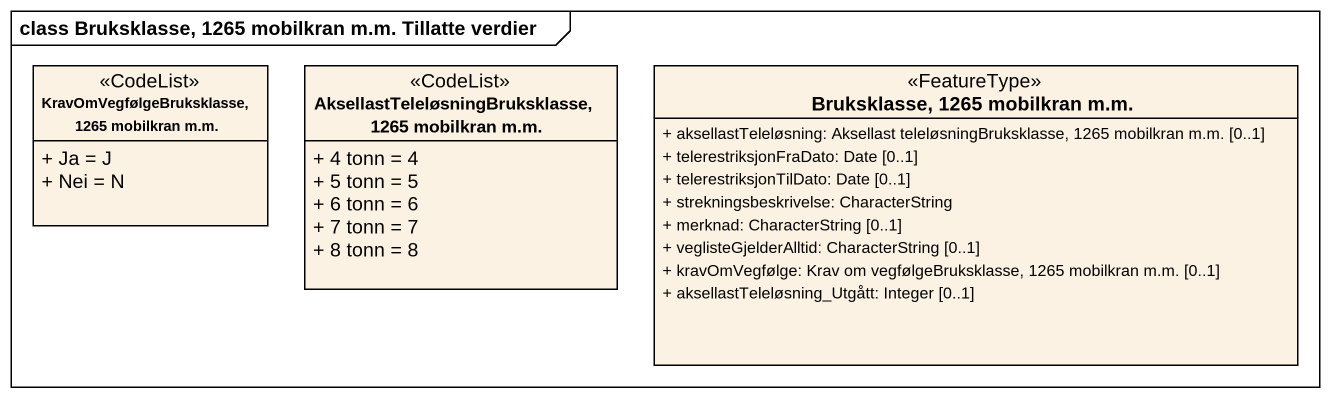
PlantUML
@startuml
mainframe class Bruksklasse, 1265 mobilkran m.m. Tillatte verdier
hide circle
hide empty members
skinparam classAttributeIconSize 0
class "KravOmVegfølgeBruksklasse, 1265 mobilkran m.m." as KravOmVegfølgeBruksklasse <<CodeList>> {
  + Ja = J
  + Nei = N
}
class "AksellastTeleløsningBruksklasse, 1265 mobilkran m.m." as AksellastTeleløsningBrukskla <<CodeList>> {
  + 4 tonn = 4
  + 5 tonn = 5
  + 6 tonn = 6
  + 7 tonn = 7
  + 8 tonn = 8
}
class "Bruksklasse, 1265 mobilkran m.m." as Bruksklasse_1265_mobilkran <<FeatureType>> {
  + aksellastTeleløsning: Aksellast teleløsningBruksklasse, 1265 mobilkran m.m. [0..1]
  + telerestriksjonFraDato: Date [0..1]
  + telerestriksjonTilDato: Date [0..1]
  + strekningsbeskrivelse: CharacterString
  + merknad: CharacterString [0..1]
  + veglisteGjelderAlltid: CharacterString [0..1]
  + kravOmVegfølge: Krav om vegfølgeBruksklasse, 1265 mobilkran m.m. [0..1]
  + aksellastTeleløsning_Utgått: Integer [0..1]
}
@enduml
